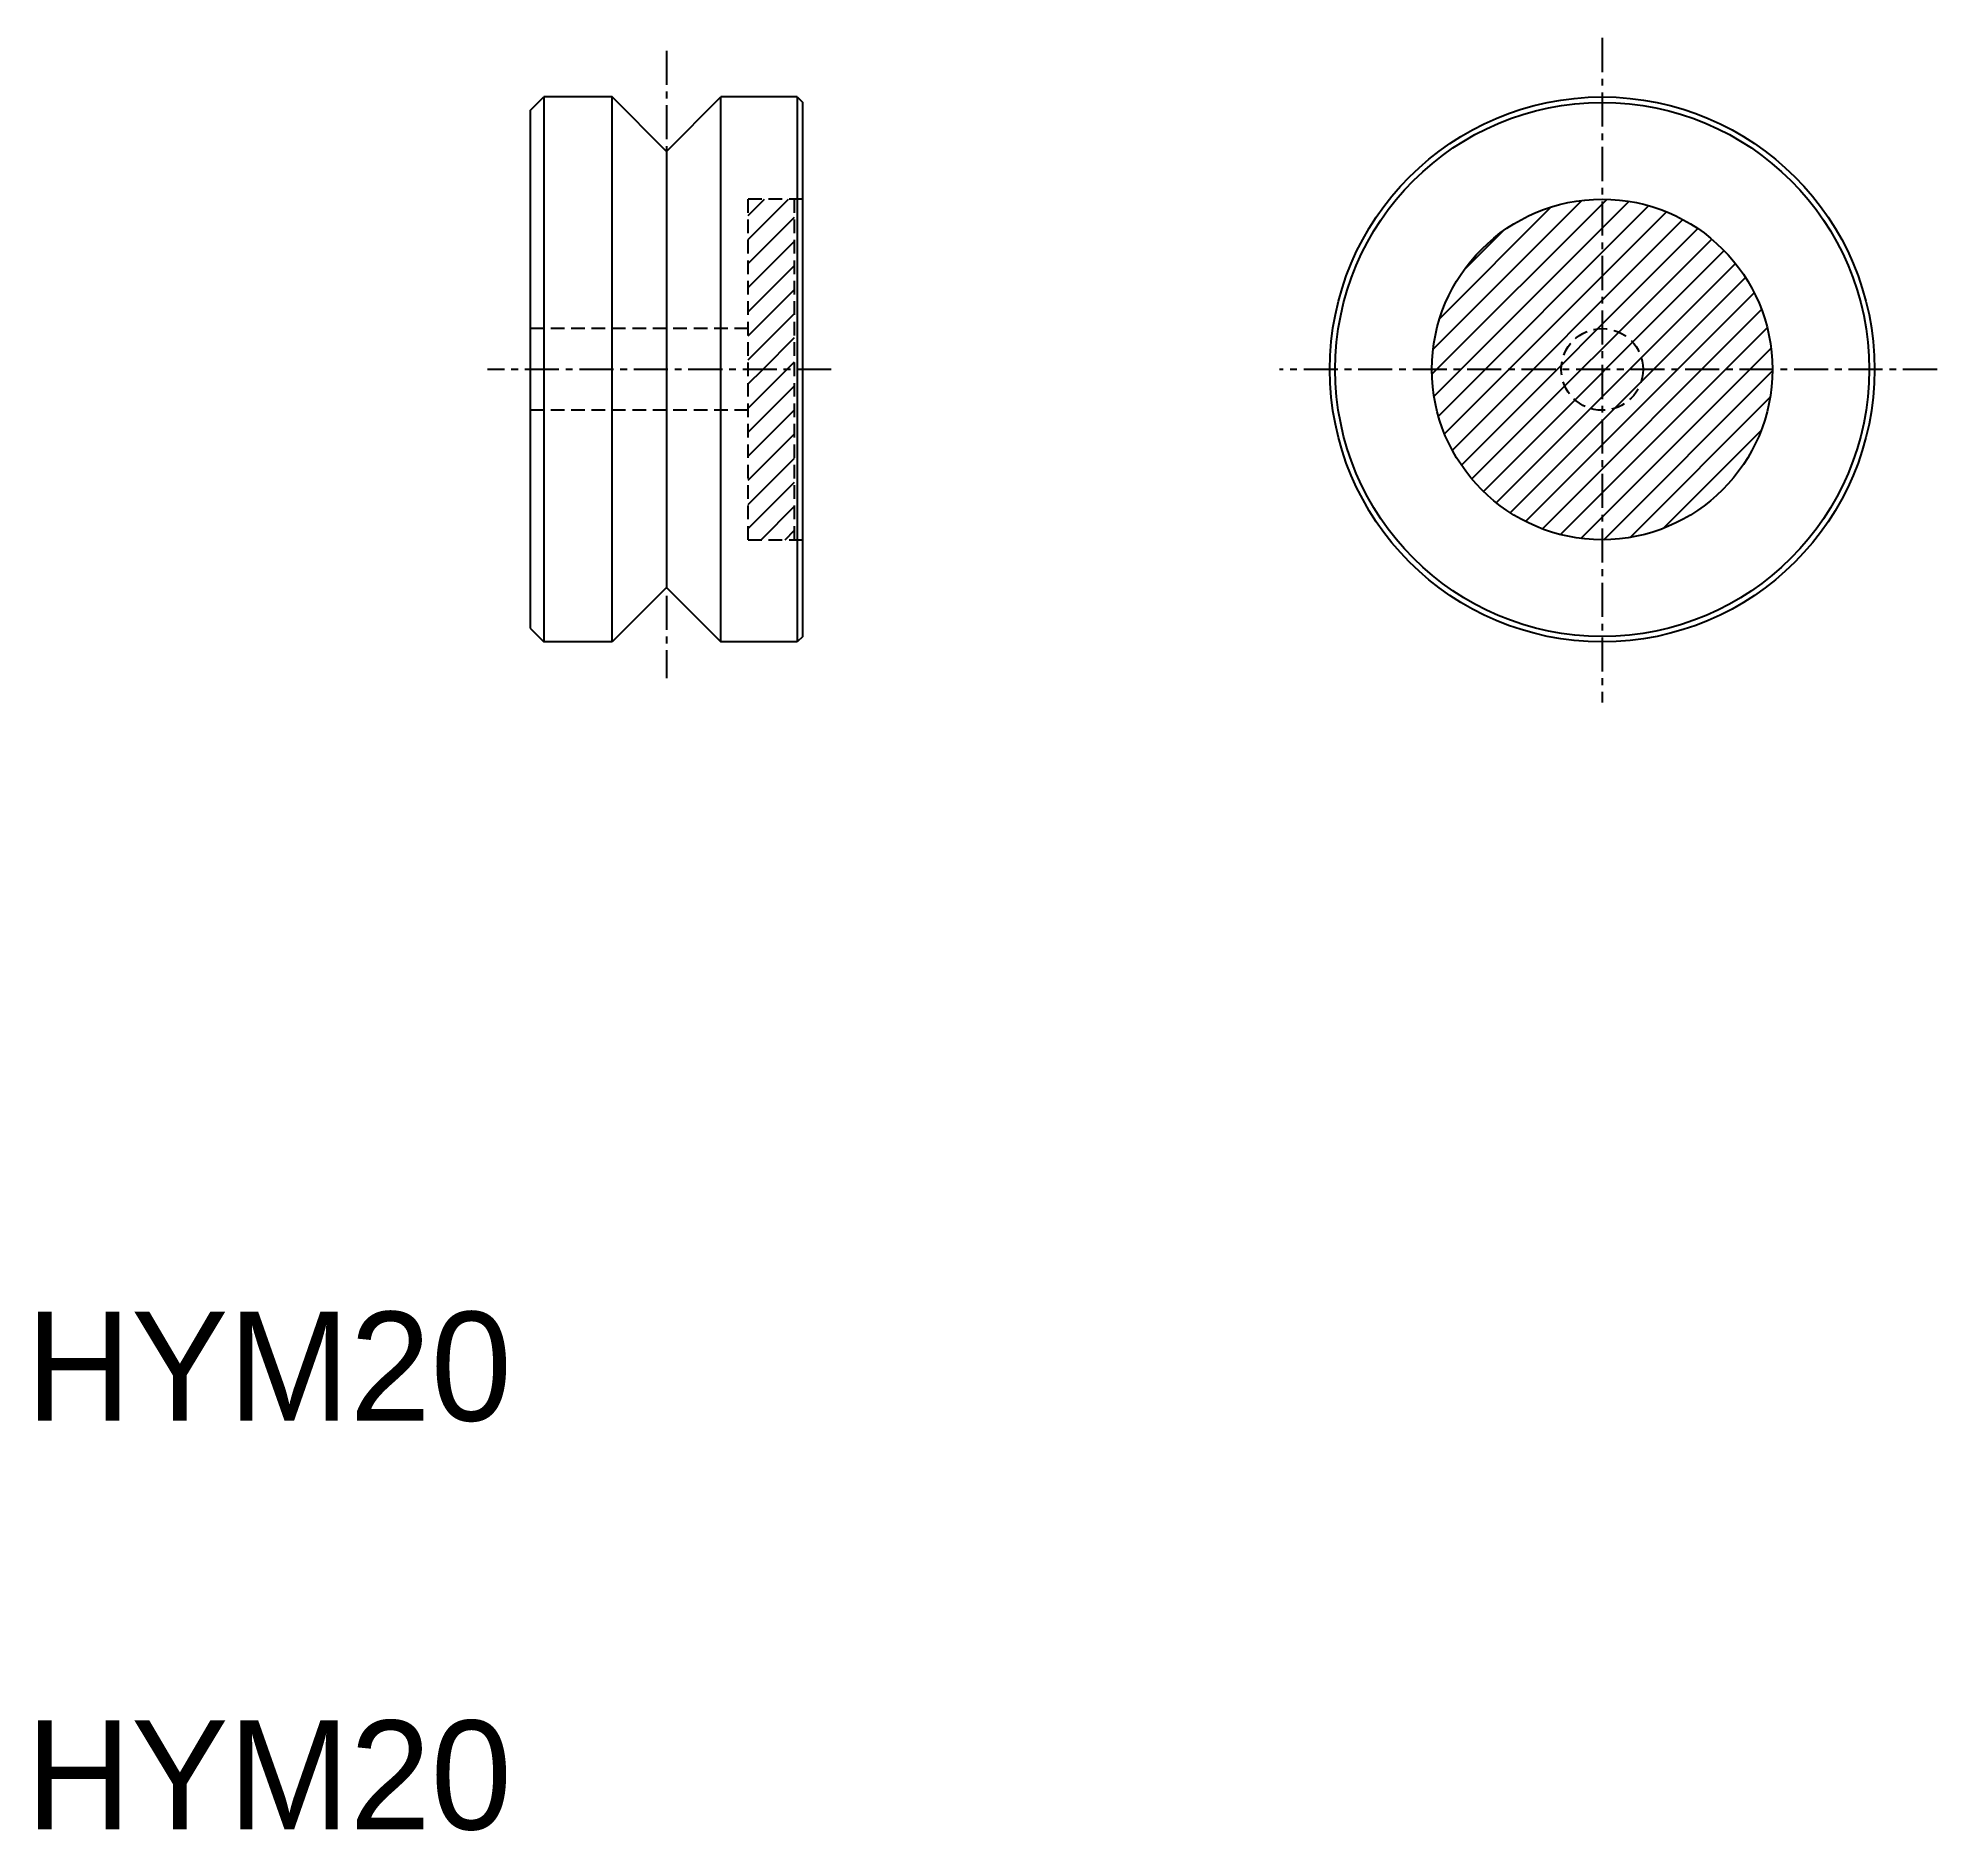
# Model space of a CAD drawing. Extents: x 62.6 to 132.3, y 84.2 to 150.
import ezdxf

# ---------------------------------------------------------------- set-up
doc = ezdxf.new("R2010")
doc.units = 0
doc.linetypes.add('CENTER', pattern=[2, 1.25, -0.25, 0.25, -0.25])
doc.linetypes.add('DASHED', pattern=[0.75, 0.5, -0.25])
doc.layers.get('0').update_dxf_attribs({"linetype": 'CONTINUOUS'})
doc.layers.add('CENTER', color=1, linetype='CENTER')

# ---------------------------------------------------------------- blocks, each defined once
blk = doc.blocks.new('*X3')
at = {"color": 0, "linetype": 'CONTINUOUS'}
for p, q in [((113.778, 137.643), (120.205, 144.07)), ((113.821, 138.569), (119.279, 144.027)), ((113.854, 136.835), (121.013, 143.994)), ((114.015, 136.112), (121.736, 143.834)), ((114.063, 139.696), (118.152, 143.785)), ((114.242, 135.455), (122.393, 143.607)), ((114.525, 134.855), (122.993, 143.323)), ((114.86, 134.305), (123.543, 142.989)), ((114.944, 141.46), (116.388, 142.904)), ((115.24, 133.802), (124.046, 142.608)), ((115.666, 133.344), (124.504, 142.182)), ((116.136, 132.93), (124.918, 141.712)), ((116.652, 132.561), (125.287, 141.197)), ((117.214, 132.24), (125.608, 140.634)), ((117.829, 131.971), (125.877, 140.019)), ((118.502, 131.761), (126.087, 139.346)), ((119.247, 131.621), (126.227, 138.601)), ((120.082, 131.572), (126.276, 137.766)), ((121.05, 131.657), (126.191, 136.798)), ((122.264, 131.987), (125.861, 135.584))]:
    blk.add_line(p, q, dxfattribs=at)
blk = doc.blocks.new('*X4')
at = {"color": 0, "linetype": 'CONTINUOUS'}
for p, q in [((88.674, 142.591), (90.155, 144.072)), ((88.674, 143.475), (89.271, 144.072)), ((88.674, 141.707), (90.374, 143.407)), ((88.674, 140.824), (90.374, 142.524)), ((88.674, 139.94), (90.374, 141.64)), ((88.674, 139.056), (90.374, 140.756)), ((88.674, 138.172), (90.374, 139.872)), ((89.209, 137.822), (90.374, 138.988)), ((90.093, 137.822), (90.374, 138.104)), ((88.674, 136.404), (90.093, 137.822)), ((88.674, 137.288), (89.209, 137.822)), ((88.674, 135.52), (90.374, 137.22)), ((88.674, 134.636), (90.374, 136.336)), ((88.674, 133.752), (90.374, 135.452)), ((88.674, 132.869), (90.374, 134.569)), ((88.674, 131.985), (90.374, 133.685)), ((89.146, 131.572), (90.374, 132.801)), ((90.03, 131.572), (90.374, 131.917))]:
    blk.add_line(p, q, dxfattribs=at)

msp = doc.modelspace()

# ---------------------------------------------------------------- linework, layer by layer
at = {"color": 7, "linetype": 'CONTINUOUS'}
for p, q in [((80.674, 147.322), (81.174, 147.822)), ((83.674, 147.822), (81.174, 147.822)), ((81.174, 147.822), (81.174, 127.822)), ((85.674, 145.822), (83.674, 147.822)), ((83.674, 127.822), (83.674, 147.822)), ((85.674, 145.822), (87.674, 147.822)), ((90.474, 147.822), (87.674, 147.822)), ((87.674, 127.822), (87.674, 147.822)), ((90.474, 147.822), (90.674, 147.622)), ((90.474, 147.822), (90.474, 127.822)), ((80.674, 147.322), (80.674, 128.322)), ((90.674, 128.022), (90.674, 147.622)), ((85.674, 145.822), (85.674, 129.822)), ((85.674, 129.822), (83.674, 127.822)), ((85.674, 129.822), (87.674, 127.822)), ((80.674, 128.322), (81.174, 127.822)), ((83.674, 127.822), (81.174, 127.822)), ((90.474, 127.822), (87.674, 127.822)), ((90.674, 128.022), (90.474, 127.822))]:
    msp.add_line(p, q, dxfattribs=at)
at = {"color": 3, "linetype": 'DASHED'}
for p, q in [((90.674, 144.072), (88.674, 144.072)), ((88.674, 131.572), (88.674, 144.072)), ((90.374, 131.572), (90.374, 144.072)), ((88.674, 139.322), (80.674, 139.322)), ((88.674, 136.322), (80.674, 136.322)), ((88.674, 131.572), (90.674, 131.572))]:
    msp.add_line(p, q, dxfattribs=at)
at = {"color": 7, "linetype": 'CONTINUOUS'}
for radius in [10, 9.8, 6.25]:
    msp.add_circle((120.026, 137.822), radius, dxfattribs=at)
at = {"color": 3, "linetype": 'DASHED'}
msp.add_circle((120.026, 137.822), 1.5, dxfattribs=at)
at = {"layer": 'CENTER', "color": 1, "linetype": 'CENTER'}
for p, q in [((120.026, 149.986), (120.026, 125.595)), ((85.674, 149.517), (85.674, 126.496)), ((91.724, 137.822), (79.096, 137.822)), ((132.319, 137.822), (108.177, 137.822))]:
    msp.add_line(p, q, dxfattribs=at)

# ---------------------------------------------------------------- block references
at = {"color": 3, "linetype": 'CONTINUOUS'}
for name in ['*X4', '*X3']:
    msp.add_blockref(name, (0, 0), dxfattribs=at)

# ---------------------------------------------------------------- texts
at = {"color": 7, "linetype": 'CONTINUOUS'}
for p in [(62.159, 99.237), (62.159, 84.237)]:
    msp.add_text('HYM20', height=4, dxfattribs=at).set_placement(p)

doc.saveas('drawing.dxf')
